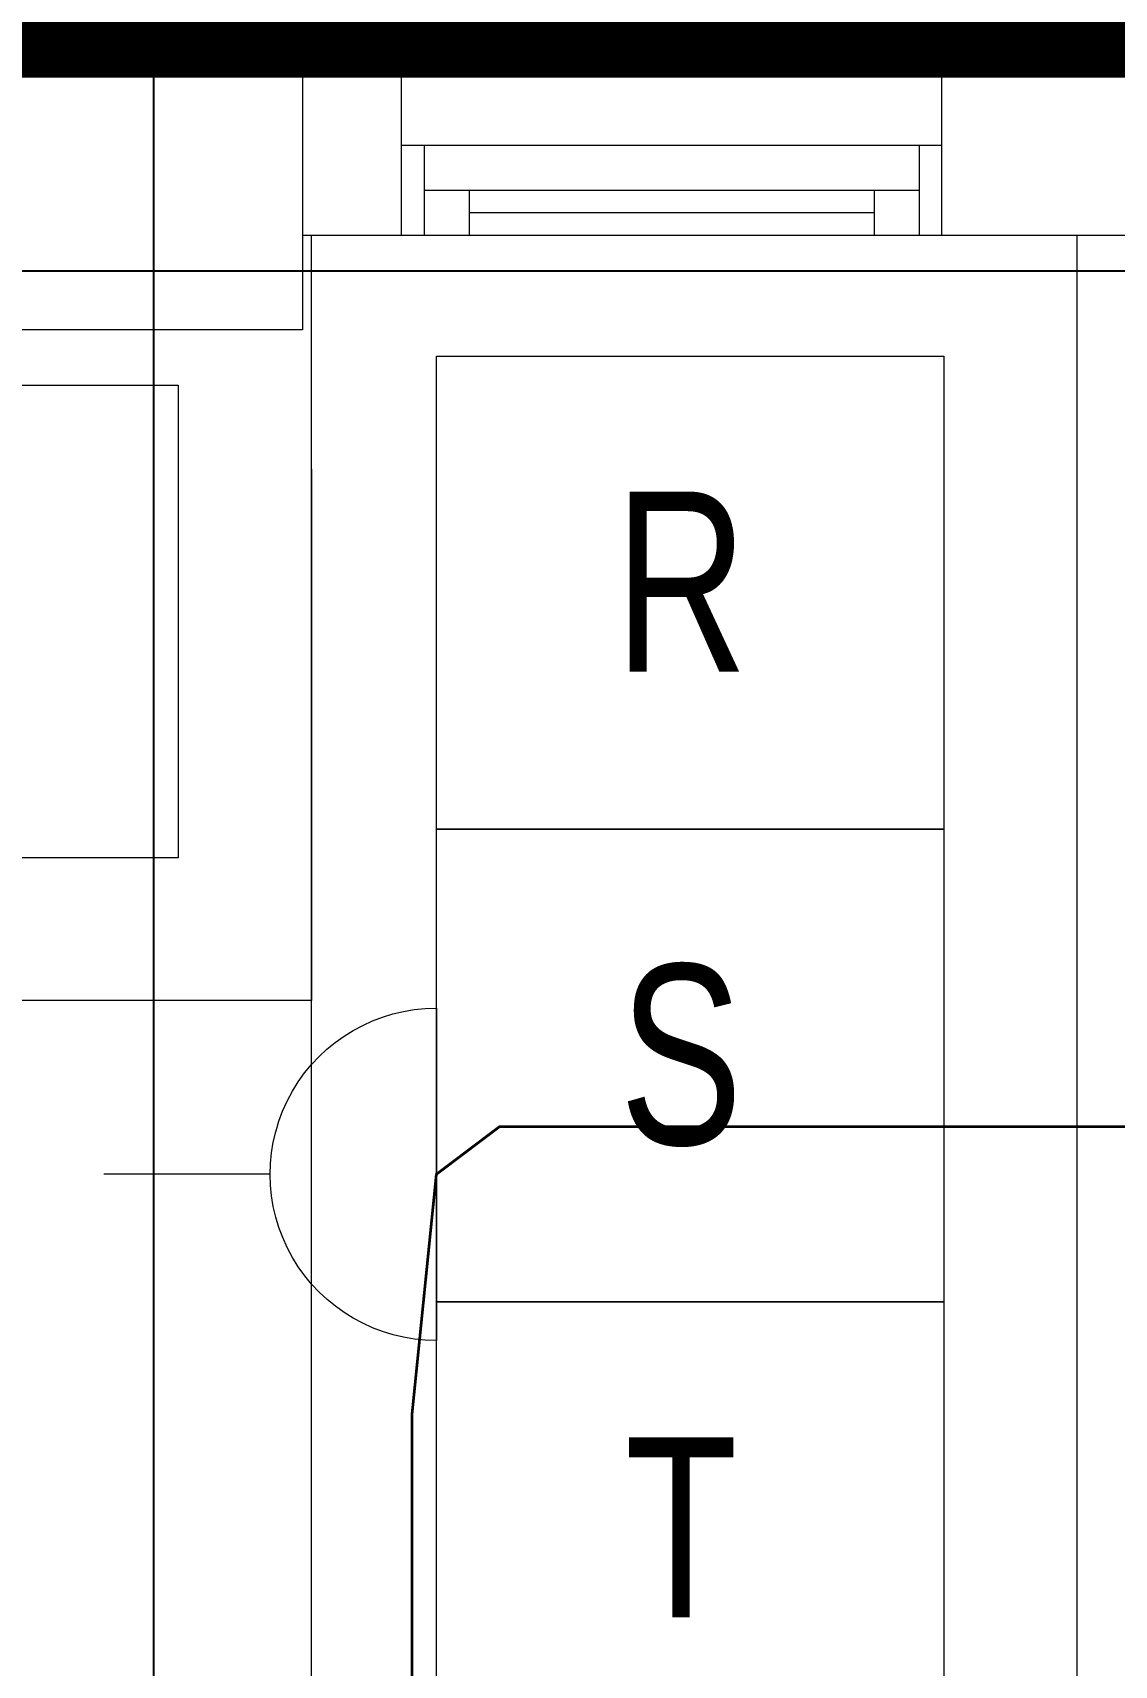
# Model space of a CAD drawing. Header units: metres. Extents: x 75097 to 220762, y -1557923 to -1361206.
# Drawn here: x 202379 to 203580, y -1456786 to -1454973 of the extents above; entities that cross this region are included whole.
import ezdxf

# ---------------------------------------------------------------- set-up
doc = ezdxf.new("R2010")
doc.units = ezdxf.units.M
doc.linetypes.add('DASHED2', pattern=[0.375, 0.25, -0.125])
doc.layers.get('0').update_dxf_attribs({"lineweight": 0})
for name, color, linetype, lineweight in [('A-100 - Copy$0$Aluminum', 8, 'Continuous', 0), ('A-100 - Copy$0$Medical Equipment and Furniture', 8, 'Continuous', 0), ('A-100 - Copy$0$Structure', 8, 'Continuous', 9), ('A-100 - Copy$0$Walls', 8, 'Continuous', 0)]:
    doc.layers.add(name, color=color, linetype=linetype, lineweight=lineweight)
doc.layers.add('A-100 - Copy$0$axes', color=8, linetype='Continuous')
doc.layers.add('E-POWR', color=7, linetype='Continuous', lineweight=9, true_color=0x4e7e3e)
doc.styles.add('A-100 - Copy$0$X3G_ENTITY_2587EA', font='swisscl.ttf', dxfattribs={"height": 200})

# ---------------------------------------------------------------- blocks, each defined once
blk = doc.blocks.new('A-100 - Copy')
at = {"layer": 'A-100 - Copy$0$Aluminum'}
for p, q in [((202788.3, -1455097.7, 0), (203388.3, -1455097.7, 0)), ((202813.3, -1455097.7, 0), (202813.3, -1455197.7, 0)), ((203363.3, -1455097.7, 0), (203363.3, -1455197.7, 0)), ((202813.3, -1455147.7, 0), (203363.3, -1455147.7, 0)), ((202863.3, -1455147.7, 0), (202863.3, -1455197.7, 0)), ((203313.3, -1455147.7, 0), (203313.3, -1455197.7, 0)), ((203313.3, -1455172.7, 0), (202863.3, -1455172.7, 0)), ((202788.3, -1455197.7, 0), (203388.3, -1455197.7, 0))]:
    blk.add_line(p, q, dxfattribs=at)
at = {"layer": 'A-100 - Copy$0$axes'}
for p, q in [((202513.3, -1477297.4, 0), (202513.3, -1451192.7, 0)), ((215795, -1455237.7, 2.4), (83877.8, -1455237.7, 2.4))]:
    blk.add_line(p, q, dxfattribs=at)
at = {"layer": 'A-100 - Copy$0$Medical Equipment and Furniture', "elevation": 0}
for points in [[(202688.3, -1455457.7), (202688.3, -1456047.7), (200288.3, -1456047.7), (200288.3, -1455197.7), (202248.3, -1455197.7)], [(202688.3, -1455197.7), (203538.3, -1455197.7), (203538.3, -1458742.7), (202688.3, -1458742.7), (202688.3, -1455197.7)]]:
    blk.add_lwpolyline(points, dxfattribs=at)
for points in [[(202827, -1455332.2), (203390.8, -1455332.2), (203390.8, -1455857.5), (202827, -1455857.5)], [(202827, -1455857.5), (203390.8, -1455857.5), (203390.8, -1456382.7), (202827, -1456382.7)], [(202827, -1456382.7), (203390.8, -1456382.7), (203390.8, -1456908), (202827, -1456908)]]:
    blk.add_lwpolyline(points, close=True, dxfattribs=at)
at = {"layer": 'A-100 - Copy$0$Medical Equipment and Furniture'}
blk.add_lwpolyline([(201976.6, -1455364.1), (202540.4, -1455364.1), (202540.4, -1455889.4), (201976.6, -1455889.4)], close=True, dxfattribs=at)
at = {"layer": 'A-100 - Copy$0$Structure', "elevation": 0}
blk.add_lwpolyline([(202348.3, -1454972.7), (202678.3, -1454972.7), (202678.3, -1455302.7), (202348.3, -1455302.7)], close=True, dxfattribs=at)
at = {"layer": 'A-100 - Copy$0$Walls'}
for p, q in [((202678.3, -1454972.7, 0), (202788.3, -1454972.7, 0)), ((202788.3, -1455197.7, 0), (202788.3, -1454972.7, 0)), ((203388.3, -1454972.7, 0), (205363.3, -1454972.7, 0)), ((203388.3, -1455197.7, 0), (203388.3, -1454972.7, 0)), ((202678.3, -1455197.7, 0), (202788.3, -1455197.7, 0)), ((203388.3, -1455197.7, 0), (205363.3, -1455197.7, 0))]:
    blk.add_line(p, q, dxfattribs=at)
at = {"layer": 'A-100 - Copy$0$Medical Equipment and Furniture', "char_height": 200, "attachment_point": 2, "style": 'A-100 - Copy$0$X3G_ENTITY_2587EA'}
for s, insert in [('R', (203098.8, -1455482.5, 0)), ('S', (203098.8, -1456007.8, 0)), ('T', (203098.8, -1456533.1, 0))]:
    blk.add_mtext(s, dxfattribs=dict(at, insert=insert))
blk = doc.blocks.new('NORMAL SOCKET')
at = {"layer": 'E-POWR'}
for p, q in [((0, 307.7), (0, 615.4)), ((-307.7, 0), (307.7, 0))]:
    blk.add_line(p, q, dxfattribs=at)
blk.add_ellipse((0, 0), major_axis=(32.8, 305.9), ratio=1, start_param=4.81904, end_param=7.960633, dxfattribs=at)

msp = doc.modelspace()

# ---------------------------------------------------------------- linework, layer by layer
at = {"layer": 'E-POWR', "color": 240, "linetype": 'DASHED2', "ltscale": 500, "true_color": 0xf10e52, "const_width": 100, "elevation": 0}
msp.add_lwpolyline([(159393.3, -1448612.7), (159393.3, -1454972.7), (147820.4, -1454991.2), (147948, -1460991.2), (148420.5, -1460972.7), (148420.5, -1466760.4), (151756.7, -1466760.4), (151498.3, -1475532.7), (159048.3, -1475532.7), (159048.3, -1476893.7), (174041.3, -1476822.7), (174041.3, -1469902.7), (209947.3, -1469902.7), (209947.3, -1454972.7), (173995.3, -1454972.7), (173978.3, -1451323.8), (179573.3, -1451323.8), (179573.3, -1448020.8), (173978.3, -1448045.7)], dxfattribs=at)

# ---------------------------------------------------------------- next in the draw order: block references
msp.add_blockref('A-100 - Copy', (0, 0))

# ---------------------------------------------------------------- next in the draw order: linework, layer by layer
at = {"layer": 'E-POWR', "const_width": 3}
msp.add_lwpolyline([(209423.7, -1459803.8), (209308.8, -1459693.3), (209308.8, -1456747.8), (209423.7, -1456656.9), (209317.1, -1456584.7), (206319.9, -1456584.7), (206319.9, -1457232.4), (206218.5, -1457324.8), (206118.3, -1457324.8), (206041.4, -1457239.9), (202891.8, -1457239.9), (202891.8, -1457672.6), (202827, -1457774), (202799.9, -1457687.3), (202799.9, -1456508.1), (202827, -1456240.9), (202897.4, -1456187.8), (203743.2, -1456187.8), (203743.2, -1455565.7), (203806.3, -1455382.3)], dxfattribs=at)

# ---------------------------------------------------------------- next in the draw order: block references
at = {"layer": 'E-POWR', "color": 85, "xscale": -0.6, "yscale": 0.6, "zscale": 0.6, "rotation": 90}
msp.add_blockref('NORMAL SOCKET', (202827, -1456240.9, 0), dxfattribs=at)

doc.saveas('drawing.dxf')
